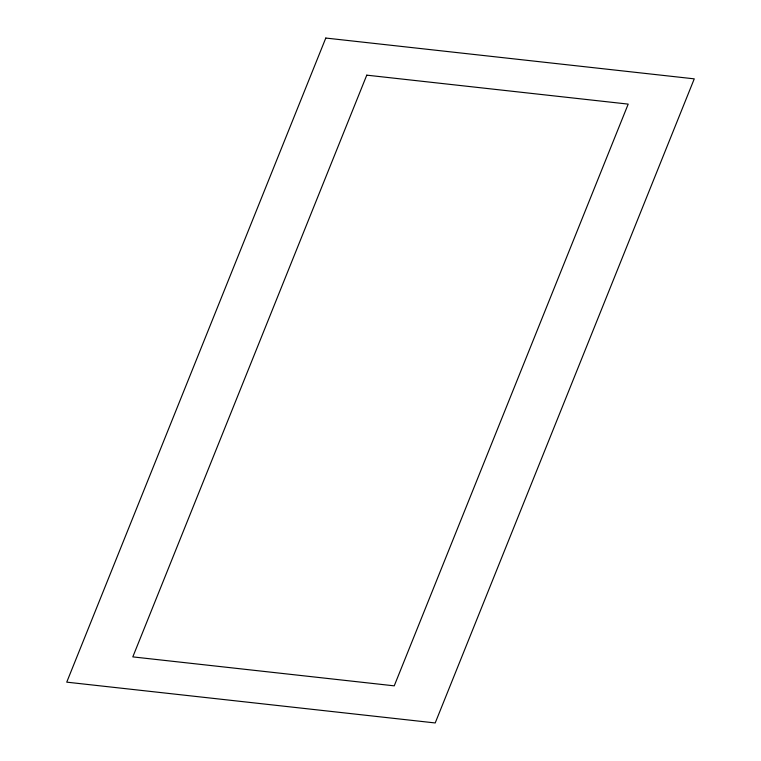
<?xml version="1.0" encoding="UTF-8"?>
<svg xmlns="http://www.w3.org/2000/svg" width="761" height="761" viewBox="0 0 761 761"><rect width="100%" height="100%" fill="white"/><g stroke="black" fill="none" stroke-linecap="round" stroke-linejoin="round"><path stroke-width="1.14" d="M325.794 38.05L66.74 682.151L435.206 722.95L694.26 78.849L325.794 38.05M366.764 75.158L132.804 656.886L394.236 685.842L628.196 104.114L366.764 75.158"/></g></svg>
